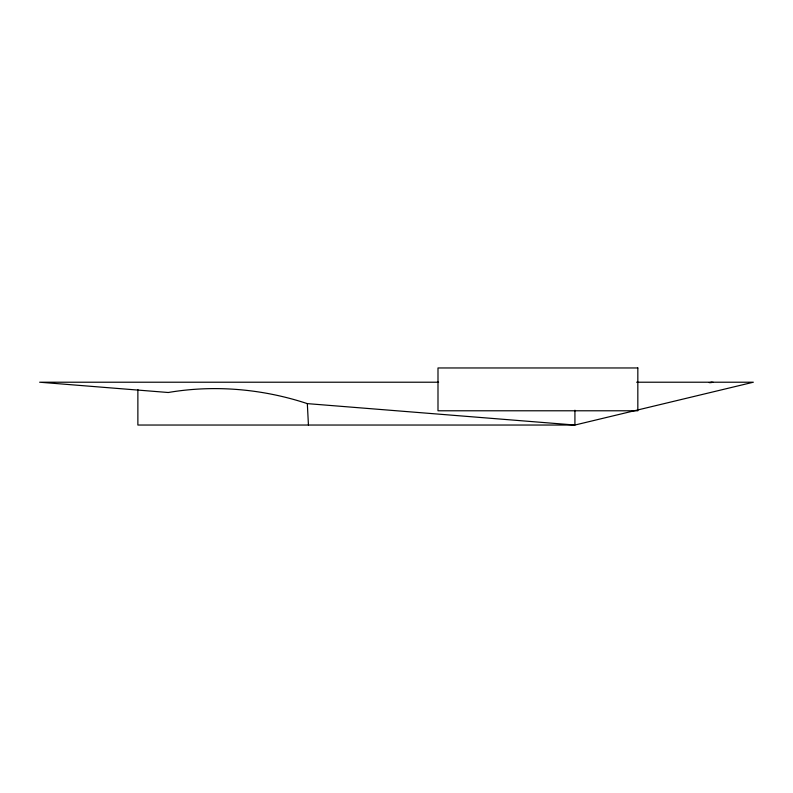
<?xml version="1.0" encoding="UTF-8"?>
<svg xmlns="http://www.w3.org/2000/svg" width="793" height="793" viewBox="0 0 793 793"><rect width="100%" height="100%" fill="white"/><g stroke="black" fill="none" stroke-linecap="round" stroke-linejoin="round"><path stroke-width="1.19" d="M709.259 382.692L711.688 382.216M710.617 382.692L713.046 382.216M438.618 382.216L39.65 382.216L168.255 392.505C214.497 384.605 262.84 388.907 307.327 403.627L574.925 425.038L753.35 382.216L636.61 382.216M307.327 403.627L308.437 425.038M574.925 410.209L574.925 425.038L137.873 425.038L137.873 389.561M637.83 367.962L437.994 367.962L437.994 410.784L637.83 410.784L637.83 367.962"/></g></svg>
